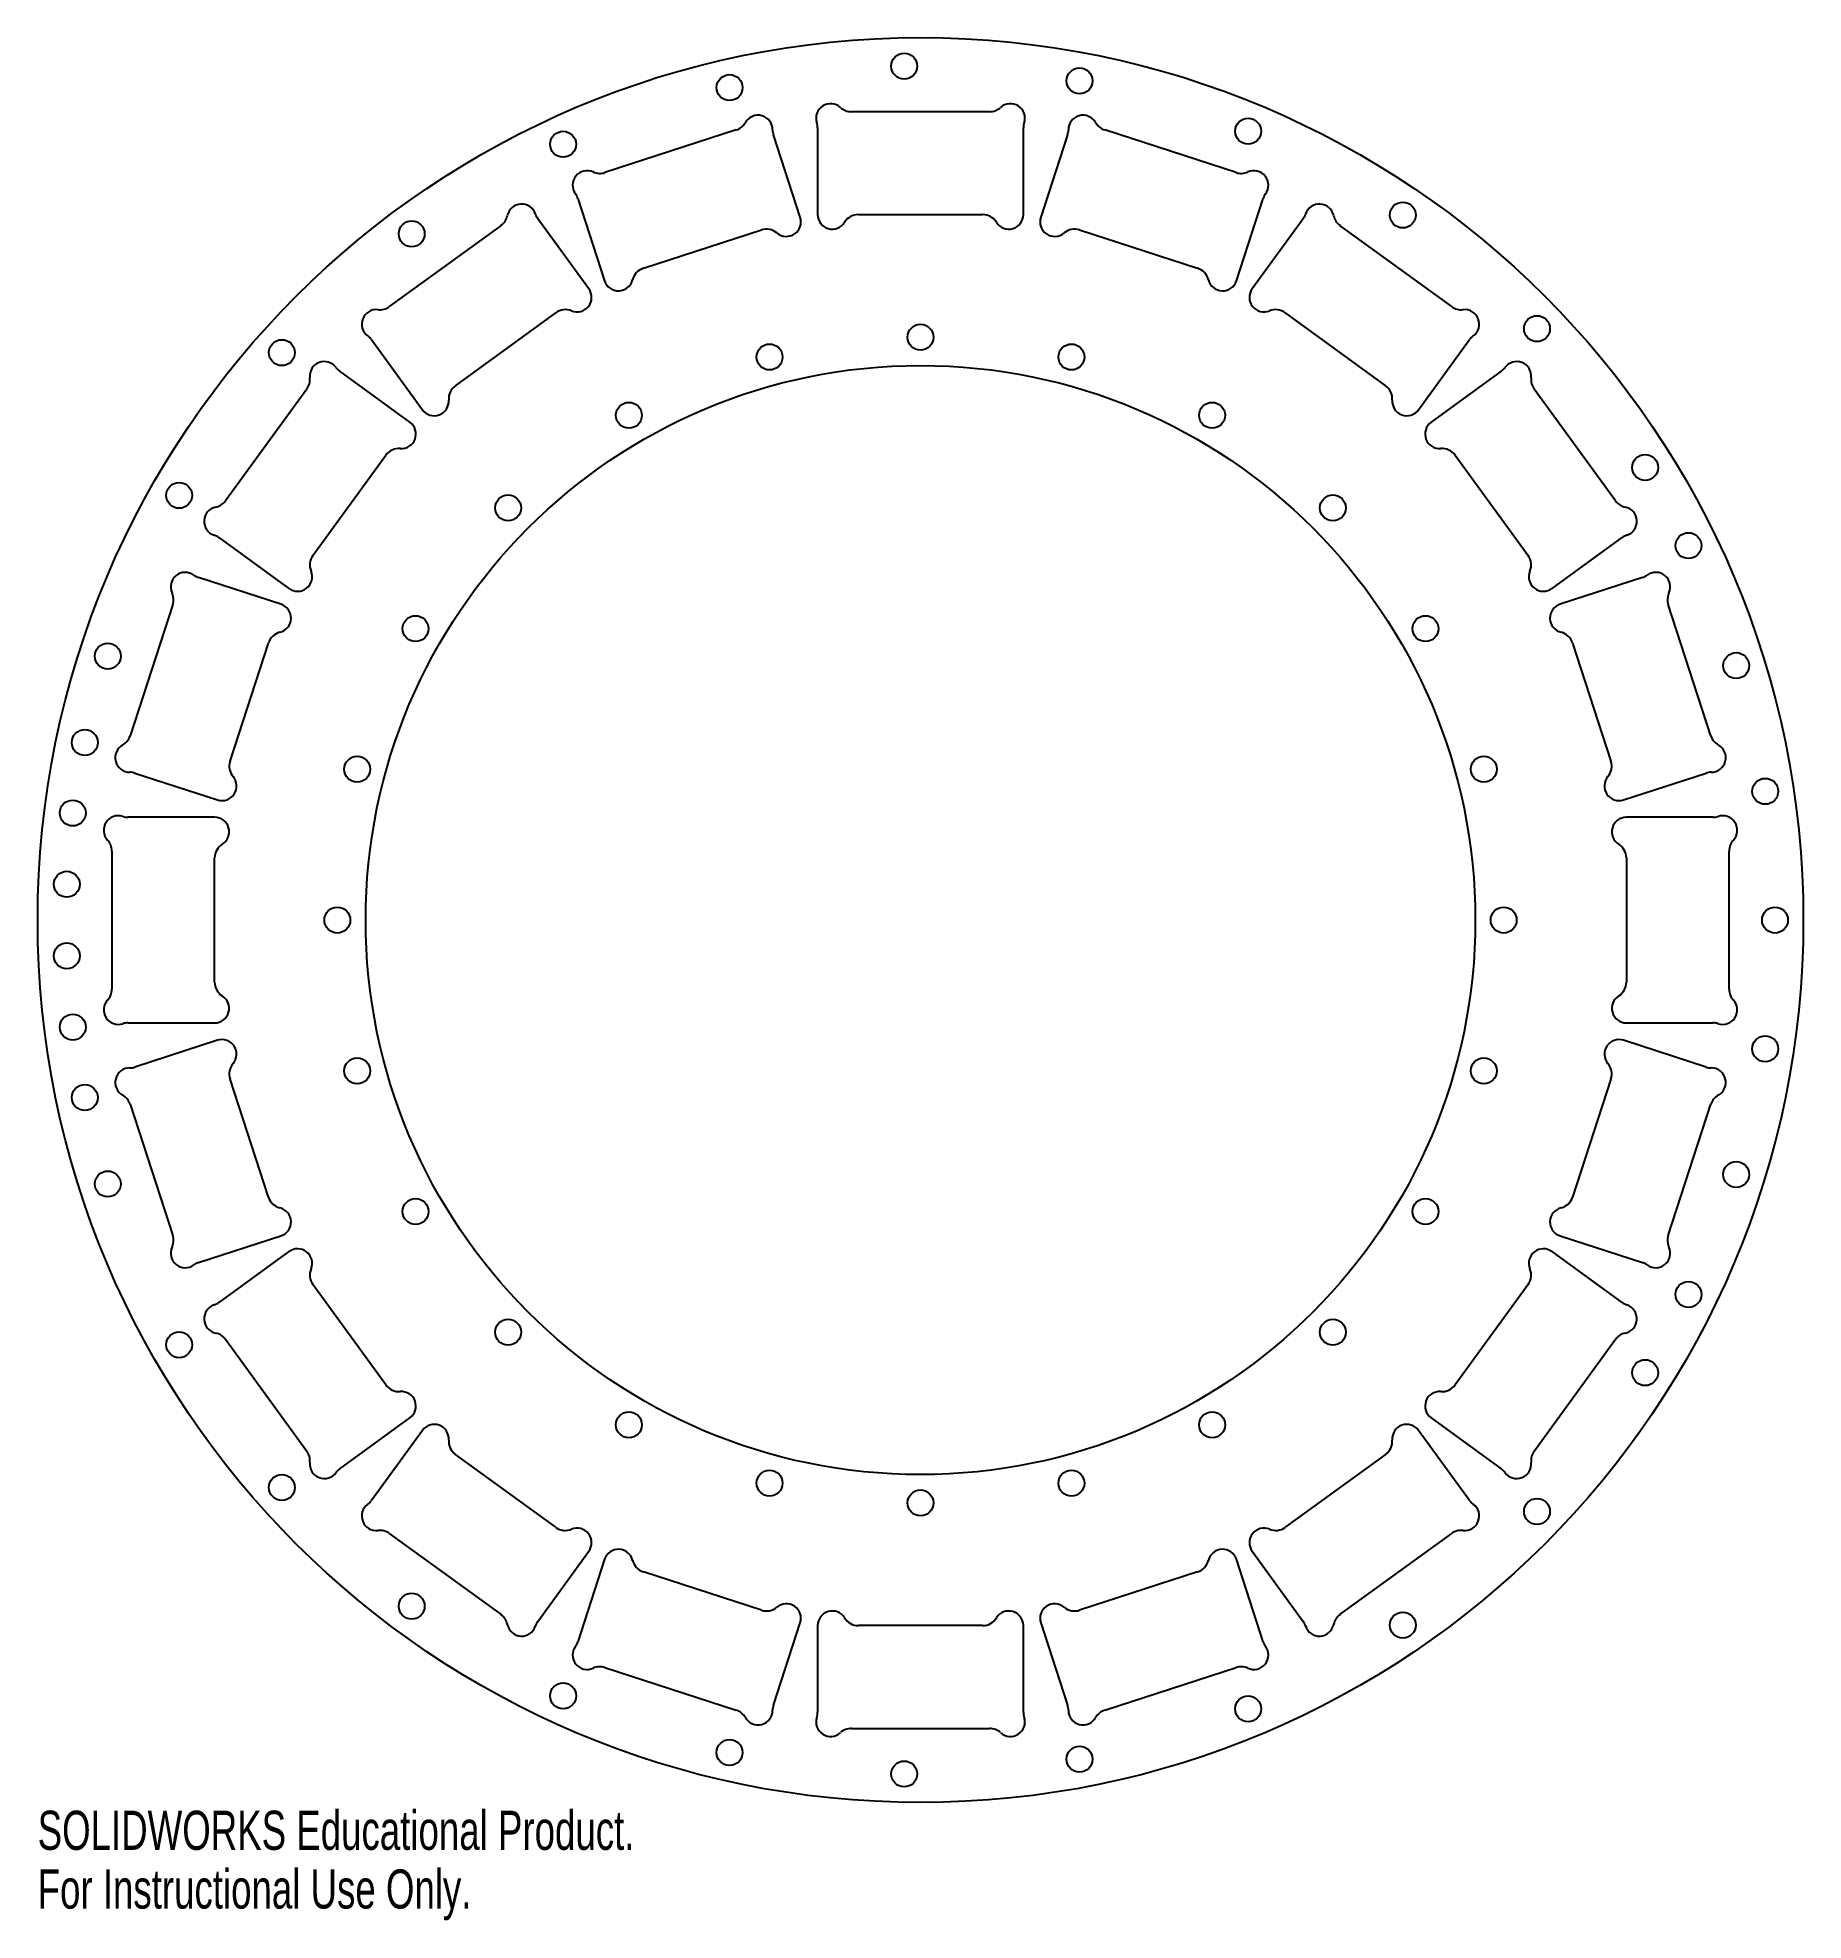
# Model space of a CAD drawing. Header units: millimetres. Extents: x -109 to 109, y -124 to 109.
import ezdxf

# ---------------------------------------------------------------- set-up
doc = ezdxf.new("R2010")
doc.units = ezdxf.units.MM
doc.styles.add('SLDTEXTSTYLE0', font='TXT', dxfattribs={"width": 0.7})

msp = doc.modelspace()

# ---------------------------------------------------------------- linework, layer by layer
at = {"color": 7, "linetype": 'Continuous', "lineweight": 25}
for p, q in [((-12.7, 97.86), (-12.7, 87.15)), ((8.53, 99.85), (-8.53, 99.85)), ((12.7, 87.15), (12.7, 97.86)), ((-22.75, 97.6), (-38.96, 92.33)), ((-14.85, 86.81), (-18.16, 96.99)), ((18.16, 96.99), (14.85, 86.81)), ((38.96, 92.33), (22.75, 97.6)), ((-42.32, 89.14), (-39.01, 78.96)), ((39.01, 78.96), (42.32, 89.14)), ((-40.95, 77.97), (-47.25, 86.63)), ((-7.67, 87.15), (7.67, 87.15)), ((47.25, 86.63), (40.95, 77.97)), ((-51.79, 85.79), (-65.59, 75.77)), ((-34.22, 80.51), (-19.64, 85.25)), ((19.64, 85.25), (34.22, 80.51)), ((65.59, 75.77), (51.79, 85.79)), ((-57.43, 66), (-45.02, 75.01)), ((45.02, 75.01), (57.43, 66)), ((-67.79, 71.7), (-61.5, 63.04)), ((61.5, 63.04), (67.79, 71.7)), ((-63.04, 61.5), (-71.7, 67.79)), ((71.7, 67.79), (63.04, 61.5)), ((-75.77, 65.59), (-85.79, 51.79)), ((85.79, 51.79), (75.77, 65.59)), ((-75.01, 45.02), (-66, 57.43)), ((66, 57.43), (75.01, 45.02)), ((-86.63, 47.25), (-77.97, 40.95)), ((77.97, 40.95), (86.63, 47.25)), ((-78.96, 39.01), (-89.14, 42.32)), ((89.14, 42.32), (78.96, 39.01)), ((-92.33, 38.96), (-97.6, 22.75)), ((97.6, 22.75), (92.33, 38.96)), ((-85.25, 19.64), (-80.51, 34.22)), ((80.51, 34.22), (85.25, 19.64)), ((-96.99, 18.16), (-86.81, 14.85)), ((86.81, 14.85), (96.99, 18.16)), ((-87.15, 12.7), (-97.86, 12.7)), ((97.86, 12.7), (87.15, 12.7)), ((-99.85, 8.53), (-99.85, -8.53)), ((-87.15, -7.67), (-87.15, 7.67)), ((87.15, 7.67), (87.15, -7.67)), ((99.85, -8.53), (99.85, 8.53)), ((-97.86, -12.7), (-87.15, -12.7)), ((87.15, -12.7), (97.86, -12.7)), ((-86.81, -14.85), (-96.99, -18.16)), ((96.99, -18.16), (86.81, -14.85)), ((-80.51, -34.22), (-85.25, -19.64)), ((85.25, -19.64), (80.51, -34.22)), ((-97.6, -22.75), (-92.33, -38.96)), ((92.33, -38.96), (97.6, -22.75)), ((-89.14, -42.32), (-78.96, -39.01)), ((78.96, -39.01), (89.14, -42.32)), ((-77.97, -40.95), (-86.63, -47.25)), ((86.63, -47.25), (77.97, -40.95)), ((-66, -57.43), (-75.01, -45.02)), ((75.01, -45.02), (66, -57.43)), ((-85.79, -51.79), (-75.77, -65.59)), ((75.77, -65.59), (85.79, -51.79)), ((-71.7, -67.79), (-63.04, -61.5)), ((63.04, -61.5), (71.7, -67.79)), ((-61.5, -63.04), (-67.79, -71.7)), ((67.79, -71.7), (61.5, -63.04)), ((-45.02, -75.01), (-57.43, -66)), ((57.43, -66), (45.02, -75.01)), ((-65.59, -75.77), (-51.79, -85.79)), ((51.79, -85.79), (65.59, -75.77)), ((-47.25, -86.63), (-40.95, -77.97)), ((-39.01, -78.96), (-42.32, -89.14)), ((42.32, -89.14), (39.01, -78.96)), ((40.95, -77.97), (47.25, -86.63)), ((-19.64, -85.25), (-34.22, -80.51)), ((34.22, -80.51), (19.64, -85.25)), ((-18.16, -96.99), (-14.85, -86.81)), ((-12.7, -87.15), (-12.7, -97.86)), ((7.67, -87.15), (-7.67, -87.15)), ((12.7, -97.86), (12.7, -87.15)), ((14.85, -86.81), (18.16, -96.99)), ((-38.96, -92.33), (-22.75, -97.6)), ((22.75, -97.6), (38.96, -92.33)), ((-8.53, -99.85), (8.53, -99.85))]:
    msp.add_line(p, q, dxfattribs=at)
for centre, radius in [((0, 0), 109), ((-2.01, 105.48), 1.6), ((19.64, 103.66), 1.6), ((-23.57, 102.83), 1.6), ((40.45, 97.44), 1.6), ((-44.13, 95.83), 1.6), ((59.55, 87.09), 1.6), ((-62.82, 84.76), 1.6), ((76.12, 73.05), 1.6), ((0, 72), 1.6), ((-78.85, 70.09), 1.6), ((-18.63, 69.55), 1.6), ((18.63, 69.55), 1.6), ((0, 0), 68.5), ((-36, 62.35), 1.6), ((36, 62.35), 1.6), ((89.47, 55.91), 1.6), ((-91.53, 52.46), 1.6), ((-50.91, 50.91), 1.6), ((50.91, 50.91), 1.6), ((94.82, 46.25), 1.6), ((-62.35, 36), 1.6), ((62.35, 36), 1.6), ((-100.34, 32.6), 1.6), ((100.71, 31.43), 1.6), ((-103.19, 21.93), 1.6), ((-69.55, 18.63), 1.6), ((69.55, 18.63), 1.6), ((104.3, 15.9), 1.6), ((-104.67, 13.22), 1.6), ((-105.41, 4.42), 1.6), ((-72, 0), 1.6), ((72, 0), 1.6), ((105.5, 0), 1.6), ((-105.41, -4.42), 1.6), ((-104.67, -13.22), 1.6), ((104.3, -15.9), 1.6), ((-69.55, -18.63), 1.6), ((69.55, -18.63), 1.6), ((-103.19, -21.93), 1.6), ((100.71, -31.43), 1.6), ((-100.34, -32.6), 1.6), ((-62.35, -36), 1.6), ((62.35, -36), 1.6), ((94.82, -46.25), 1.6), ((-91.53, -52.46), 1.6), ((-50.91, -50.91), 1.6), ((50.91, -50.91), 1.6), ((89.47, -55.91), 1.6), ((-36, -62.35), 1.6), ((36, -62.35), 1.6), ((-78.85, -70.09), 1.6), ((-18.63, -69.55), 1.6), ((18.63, -69.55), 1.6), ((0, -72), 1.6), ((76.12, -73.05), 1.6), ((-62.82, -84.76), 1.6), ((59.55, -87.09), 1.6), ((-44.13, -95.83), 1.6), ((40.45, -97.44), 1.6), ((-23.57, -102.83), 1.6), ((19.64, -103.66), 1.6), ((-2.01, -105.48), 1.6)]:
    msp.add_circle(centre, radius, dxfattribs=at)
for centre, radius, start, end in [((-11.09, 99.05), 1.8, 47.5744, 198.1964), ((-8.53, 101.85), 2, 227.5744, 270), ((8.53, 101.85), 2, 270, 312.4256), ((11.09, 99.05), 1.8, 341.8036, 132.4256), ((-23.36, 99.5), 2, 288, 330.4256), ((-20.06, 97.62), 1.8, 359.8036, 150.4256), ((-14.7, 97.86), 2, 0, 18.1964), ((14.7, 97.86), 2, 161.8036, 180), ((20.06, 97.62), 1.8, 29.5744, 180.1964), ((23.36, 99.5), 2, 209.5744, 252), ((-16.26, 97.61), 2, 179.8036, 198), ((16.26, 97.61), 2, 342, 0.1964), ((-41.15, 90.77), 1.8, 65.5744, 216.1964), ((-39.58, 94.23), 2, 245.5744, 288), ((39.58, 94.23), 2, 252, 294.4256), ((41.15, 90.77), 1.8, 323.8036, 114.4256), ((-49.25, 86.65), 1.8, 17.8036, 168.4256), ((-44.22, 88.53), 2, 18, 36.1964), ((44.22, 88.53), 2, 143.8036, 162), ((49.25, 86.65), 1.8, 11.5744, 162.1964), ((-52.97, 87.41), 2, 306, 348.4256), ((-45.63, 87.81), 2, 197.8036, 216), ((-16.56, 86.25), 1.8, 229.7569, 18), ((-10.9, 87.15), 1.8, 180, 328.2431), ((-7.67, 85.15), 2, 90, 148.2431), ((7.67, 85.15), 2, 31.7569, 90), ((10.9, 87.15), 1.8, 211.7569, 0), ((16.56, 86.25), 1.8, 162, 310.2431), ((45.63, 87.81), 2, 324, 342.1964), ((52.97, 87.41), 2, 191.5744, 234), ((-19.02, 83.35), 2, 49.7569, 108), ((19.02, 83.35), 2, 72, 130.2431), ((-37.3, 79.52), 1.8, 198, 346.2431), ((-33.61, 78.61), 2, 108, 166.2431), ((33.61, 78.61), 2, 13.7569, 72), ((37.3, 79.52), 1.8, 193.7569, 342), ((-42.41, 76.91), 1.8, 247.7569, 36), ((42.41, 76.91), 1.8, 144, 292.2431), ((-67.19, 73.61), 1.8, 83.5744, 234.1964), ((-66.76, 77.39), 2, 263.5744, 306), ((-43.85, 73.4), 2, 67.7569, 126), ((43.85, 73.4), 2, 54, 112.2431), ((66.76, 77.39), 2, 234, 276.4256), ((67.19, 73.61), 1.8, 305.8036, 96.4256), ((-69.41, 70.53), 2, 36, 54.1964), ((69.41, 70.53), 2, 125.8036, 144), ((-73.61, 67.19), 1.8, 35.8036, 186.4256), ((-70.53, 69.41), 2, 215.8036, 234), ((70.53, 69.41), 2, 306, 324.1964), ((73.61, 67.19), 1.8, 353.5744, 144.1964), ((-77.39, 66.76), 2, 324, 6.4256), ((-56.25, 64.38), 2, 126, 184.2431), ((56.25, 64.38), 2, 355.7569, 54), ((77.39, 66.76), 2, 173.5744, 216), ((-60.04, 64.1), 1.8, 216, 4.2431), ((60.04, 64.1), 1.8, 175.7569, 324), ((-64.1, 60.04), 1.8, 265.7569, 54), ((64.1, 60.04), 1.8, 126, 274.2431), ((-64.38, 56.25), 2, 85.7569, 144), ((64.38, 56.25), 2, 36, 94.2431), ((-87.41, 52.97), 2, 281.5744, 324), ((87.41, 52.97), 2, 216, 258.4256), ((-86.65, 49.25), 1.8, 101.5744, 252.1964), ((86.65, 49.25), 1.8, 287.8036, 78.4256), ((-87.81, 45.63), 2, 54, 72.1964), ((87.81, 45.63), 2, 107.8036, 126), ((-73.4, 43.85), 2, 144, 202.2431), ((73.4, 43.85), 2, 337.7569, 36), ((-90.77, 41.15), 1.8, 53.8036, 204.4256), ((-88.53, 44.22), 2, 233.8036, 252), ((-76.91, 42.41), 1.8, 234, 22.2431), ((76.91, 42.41), 1.8, 157.7569, 306), ((88.53, 44.22), 2, 288, 306.1964), ((90.77, 41.15), 1.8, 335.5744, 126.1964), ((-94.23, 39.58), 2, 342, 24.4256), ((94.23, 39.58), 2, 155.5744, 198), ((-79.52, 37.3), 1.8, 283.7569, 72), ((79.52, 37.3), 1.8, 108, 256.2431), ((-78.61, 33.61), 2, 103.7569, 162), ((78.61, 33.61), 2, 18, 76.2431), ((-97.62, 20.06), 1.8, 119.5744, 270.1964), ((-99.5, 23.36), 2, 299.5744, 342), ((99.5, 23.36), 2, 198, 240.4256), ((97.62, 20.06), 1.8, 269.8036, 60.4256), ((-83.35, 19.02), 2, 162, 220.2431), ((83.35, 19.02), 2, 319.7569, 18), ((-97.61, 16.26), 2, 72, 90.1964), ((-86.25, 16.56), 1.8, 252, 40.2431), ((86.25, 16.56), 1.8, 139.7569, 288), ((97.61, 16.26), 2, 89.8036, 108), ((-99.05, 11.09), 1.8, 71.8036, 222.4256), ((-97.86, 14.7), 2, 251.8036, 270), ((-87.15, 10.9), 1.8, 301.7569, 90), ((87.15, 10.9), 1.8, 90, 238.2431), ((97.86, 14.7), 2, 270, 288.1964), ((99.05, 11.09), 1.8, 317.5744, 108.1964), ((-101.85, 8.53), 2, 0, 42.4256), ((-85.15, 7.67), 2, 121.7569, 180), ((85.15, 7.67), 2, 0, 58.2431), ((101.85, 8.53), 2, 137.5744, 180), ((-101.85, -8.53), 2, 317.5744, 0), ((-85.15, -7.67), 2, 180, 238.2431), ((85.15, -7.67), 2, 301.7569, 0), ((101.85, -8.53), 2, 180, 222.4256), ((-99.05, -11.09), 1.8, 137.5744, 288.1964), ((-87.15, -10.9), 1.8, 270, 58.2431), ((87.15, -10.9), 1.8, 121.7569, 270), ((99.05, -11.09), 1.8, 251.8036, 42.4256), ((-97.86, -14.7), 2, 90, 108.1964), ((97.86, -14.7), 2, 71.8036, 90), ((-86.25, -16.56), 1.8, 319.7569, 108), ((86.25, -16.56), 1.8, 72, 220.2431), ((-97.62, -20.06), 1.8, 89.8036, 240.4256), ((-97.61, -16.26), 2, 269.8036, 288), ((-83.35, -19.02), 2, 139.7569, 198), ((83.35, -19.02), 2, 342, 40.2431), ((97.61, -16.26), 2, 252, 270.1964), ((97.62, -20.06), 1.8, 299.5744, 90.1964), ((-99.5, -23.36), 2, 18, 60.4256), ((99.5, -23.36), 2, 119.5744, 162), ((-78.61, -33.61), 2, 198, 256.2431), ((78.61, -33.61), 2, 283.7569, 342), ((-79.52, -37.3), 1.8, 288, 76.2431), ((79.52, -37.3), 1.8, 103.7569, 252), ((-94.23, -39.58), 2, 335.5744, 18), ((94.23, -39.58), 2, 162, 204.4256), ((-90.77, -41.15), 1.8, 155.5744, 306.1964), ((-76.91, -42.41), 1.8, 337.7569, 126), ((76.91, -42.41), 1.8, 54, 202.2431), ((90.77, -41.15), 1.8, 233.8036, 24.4256), ((-88.53, -44.22), 2, 108, 126.1964), ((-73.4, -43.85), 2, 157.7569, 216), ((73.4, -43.85), 2, 324, 22.2431), ((88.53, -44.22), 2, 53.8036, 72), ((-86.65, -49.25), 1.8, 107.8036, 258.4256), ((-87.81, -45.63), 2, 287.8036, 306), ((87.81, -45.63), 2, 234, 252.1964), ((86.65, -49.25), 1.8, 281.5744, 72.1964), ((-87.41, -52.97), 2, 36, 78.4256), ((87.41, -52.97), 2, 101.5744, 144), ((-64.38, -56.25), 2, 216, 274.2431), ((64.38, -56.25), 2, 265.7569, 324), ((-64.1, -60.04), 1.8, 306, 94.2431), ((64.1, -60.04), 1.8, 85.7569, 234), ((-60.04, -64.1), 1.8, 355.7569, 144), ((60.04, -64.1), 1.8, 36, 184.2431), ((-56.25, -64.38), 2, 175.7569, 234), ((56.25, -64.38), 2, 306, 4.2431), ((-77.39, -66.76), 2, 353.5744, 36), ((-73.61, -67.19), 1.8, 173.5744, 324.1964), ((73.61, -67.19), 1.8, 215.8036, 6.4256), ((77.39, -66.76), 2, 144, 186.4256), ((-70.53, -69.41), 2, 126, 144.1964), ((70.53, -69.41), 2, 35.8036, 54), ((-69.41, -70.53), 2, 305.8036, 324), ((69.41, -70.53), 2, 216, 234.1964), ((-67.19, -73.61), 1.8, 125.8036, 276.4256), ((67.19, -73.61), 1.8, 263.5744, 54.1964), ((-66.76, -77.39), 2, 54, 96.4256), ((-43.85, -73.4), 2, 234, 292.2431), ((-42.41, -76.91), 1.8, 324, 112.2431), ((42.41, -76.91), 1.8, 67.7569, 216), ((43.85, -73.4), 2, 247.7569, 306), ((66.76, -77.39), 2, 83.5744, 126), ((-37.3, -79.52), 1.8, 13.7569, 162), ((37.3, -79.52), 1.8, 18, 166.2431), ((-33.61, -78.61), 2, 193.7569, 252), ((33.61, -78.61), 2, 288, 346.2431), ((-52.97, -87.41), 2, 11.5744, 54), ((-19.02, -83.35), 2, 252, 310.2431), ((-16.56, -86.25), 1.8, 342, 130.2431), ((-10.9, -87.15), 1.8, 31.7569, 180), ((10.9, -87.15), 1.8, 0, 148.2431), ((16.56, -86.25), 1.8, 49.7569, 198), ((19.02, -83.35), 2, 229.7569, 288), ((52.97, -87.41), 2, 126, 168.4256), ((-49.25, -86.65), 1.8, 191.5744, 342.1964), ((-45.63, -87.81), 2, 144, 162.1964), ((-7.67, -85.15), 2, 211.7569, 270), ((7.67, -85.15), 2, 270, 328.2431), ((45.63, -87.81), 2, 17.8036, 36), ((49.25, -86.65), 1.8, 197.8036, 348.4256), ((-41.15, -90.77), 1.8, 143.8036, 294.4256), ((-44.22, -88.53), 2, 323.8036, 342), ((41.15, -90.77), 1.8, 245.5744, 36.1964), ((44.22, -88.53), 2, 198, 216.1964), ((-39.58, -94.23), 2, 72, 114.4256), ((39.58, -94.23), 2, 65.5744, 108), ((-23.36, -99.5), 2, 29.5744, 72), ((-20.06, -97.62), 1.8, 209.5744, 0.1964), ((-16.26, -97.61), 2, 162, 180.1964), ((16.26, -97.61), 2, 359.8036, 18), ((20.06, -97.62), 1.8, 179.8036, 330.4256), ((23.36, -99.5), 2, 108, 150.4256), ((-11.09, -99.05), 1.8, 161.8036, 312.4256), ((-14.7, -97.86), 2, 341.8036, 0), ((-8.53, -101.85), 2, 90, 132.4256), ((8.53, -101.85), 2, 47.5744, 90), ((11.09, -99.05), 1.8, 227.5744, 18.1964), ((14.7, -97.86), 2, 180, 198.1964)]:
    msp.add_arc(centre, radius, start, end, dxfattribs=at)

# ---------------------------------------------------------------- texts
at = {"color": 7, "linetype": 'Continuous', "char_height": 4.8336, "attachment_point": 1, "style": 'SLDTEXTSTYLE0'}
for s, insert in [('SOLIDWORKS Educational Product.', (-109, -110.02)), ('For Instructional Use Only.', (-109, -117.27))]:
    msp.add_mtext(s, dxfattribs=dict(at, insert=insert))

doc.saveas('drawing.dxf')
